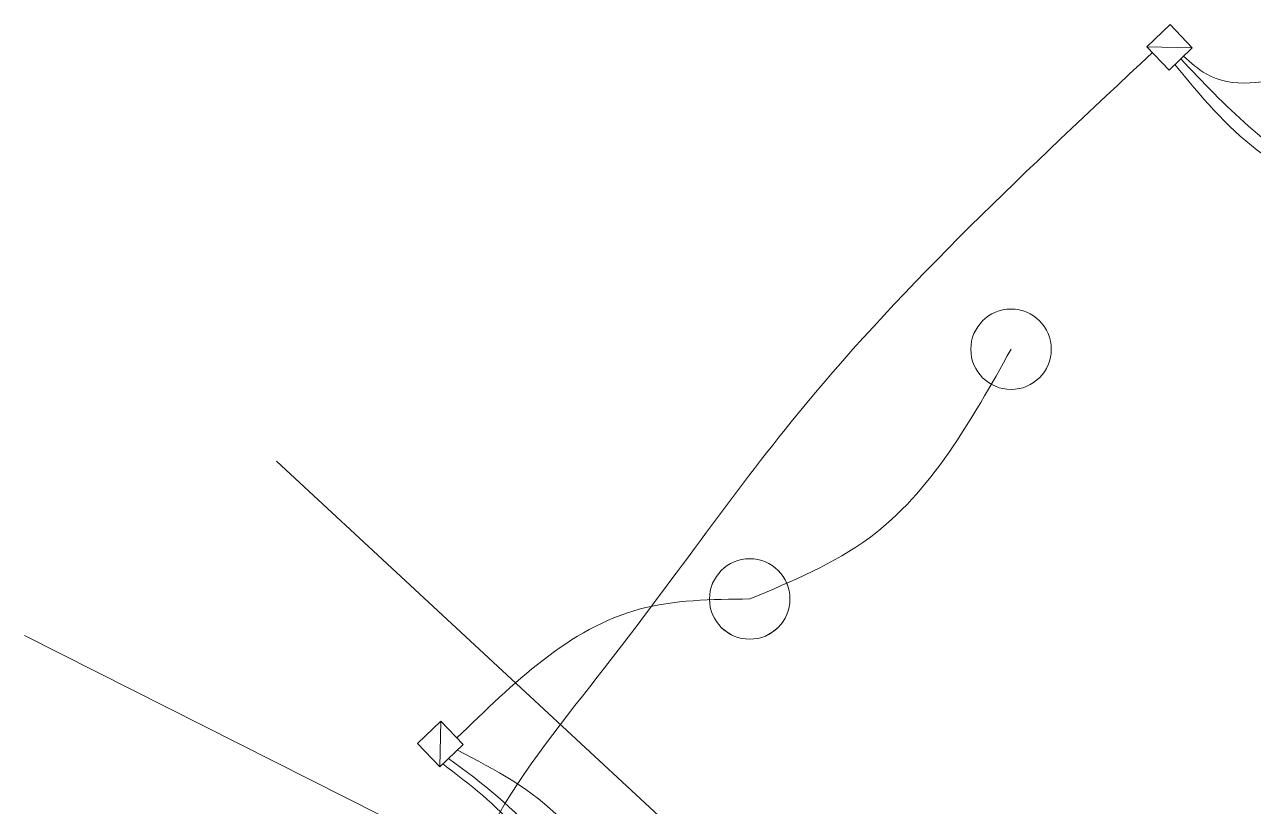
# Model space of a CAD drawing. Header units: metres. Extents: x 2747662.9 to 2747731.3, y 1250221.9 to 1250283.3.
# Drawn here: x 2747702.92 to 2747709.03, y 1250270.97 to 1250274.86 of the extents above; entities that cross this region are included whole.
import ezdxf

# ---------------------------------------------------------------- set-up
doc = ezdxf.new("R2010")
doc.units = ezdxf.units.M
doc.header["$MEASUREMENT"] = 0
doc.layers.add('___elektro', color=7, linetype='Continuous')

msp = doc.modelspace()

# ---------------------------------------------------------------- linework, layer by layer
at = {"layer": '___elektro', "color": 30, "linetype": 'Continuous', "lineweight": 0, "true_color": 0xff8d1c}
for p, q in [((2747708.6146, 1250274.858), (2747708.4989, 1250274.7474)), ((2747708.5712, 1250274.8166), (2747708.5712, 1250274.8166)), ((2747708.5856, 1250274.8304), (2747708.5857, 1250274.8304)), ((2747708.6001, 1250274.8442), (2747708.6001, 1250274.8442)), ((2747708.7251, 1250274.7424), (2747708.6146, 1250274.858)), ((2747708.6284, 1250274.8436), (2747708.6284, 1250274.8436)), ((2747708.6422, 1250274.8291), (2747708.6422, 1250274.8291)), ((2747708.656, 1250274.8146), (2747708.6561, 1250274.8147)), ((2747708.5134, 1250274.7613), (2747708.5134, 1250274.7613)), ((2747708.5278, 1250274.7751), (2747708.5279, 1250274.7751)), ((2747708.5423, 1250274.7889), (2747708.5423, 1250274.7889)), ((2747708.5567, 1250274.8027), (2747708.5568, 1250274.8028)), ((2747708.6698, 1250274.8002), (2747708.6699, 1250274.8002)), ((2747708.6837, 1250274.7857), (2747708.6837, 1250274.7858)), ((2747708.6975, 1250274.7713), (2747708.6975, 1250274.7713)), ((2747708.7113, 1250274.7568), (2747708.7113, 1250274.7568)), ((2747708.4989, 1250274.7474), (2747708.6095, 1250274.6318)), ((2747708.4989, 1250274.7474), (2747708.7251, 1250274.7424)), ((2747708.5127, 1250274.733), (2747708.5128, 1250274.733)), ((2747708.5265, 1250274.7185), (2747708.5266, 1250274.7186)), ((2747708.5404, 1250274.7041), (2747708.5404, 1250274.7041)), ((2747708.6095, 1250274.6318), (2747708.7251, 1250274.7424)), ((2747708.6818, 1250274.7009), (2747708.6818, 1250274.7009)), ((2747708.6962, 1250274.7147), (2747708.6963, 1250274.7147)), ((2747708.7107, 1250274.7285), (2747708.7107, 1250274.7286)), ((2747708.5542, 1250274.6896), (2747708.5542, 1250274.6896)), ((2747708.568, 1250274.6752), (2747708.568, 1250274.6752)), ((2747708.5818, 1250274.6607), (2747708.5819, 1250274.6607)), ((2747708.5956, 1250274.6463), (2747708.5957, 1250274.6463)), ((2747708.6239, 1250274.6456), (2747708.624, 1250274.6456)), ((2747708.6384, 1250274.6594), (2747708.6384, 1250274.6595)), ((2747708.6528, 1250274.6733), (2747708.6529, 1250274.6733)), ((2747708.6673, 1250274.6871), (2747708.6673, 1250274.6871)), ((2747704.1717, 1250272.687), (2747707.6879, 1250269.4247)), ((2747702.9195, 1250271.8196), (2747707.7092, 1250269.4024)), ((2747704.9895, 1250271.3926), (2747704.8738, 1250271.282)), ((2747704.9844, 1250271.1664), (2747704.9895, 1250271.3926)), ((2747705.1, 1250271.277), (2747704.9895, 1250271.3926)), ((2747704.9317, 1250271.3373), (2747704.9317, 1250271.3374)), ((2747704.9461, 1250271.3511), (2747704.9462, 1250271.3512)), ((2747704.9606, 1250271.365), (2747704.9606, 1250271.365)), ((2747704.975, 1250271.3788), (2747704.9751, 1250271.3788)), ((2747705.0033, 1250271.3782), (2747705.0033, 1250271.3782)), ((2747705.0171, 1250271.3637), (2747705.0172, 1250271.3637)), ((2747705.0309, 1250271.3492), (2747705.031, 1250271.3493)), ((2747705.0448, 1250271.3348), (2747705.0448, 1250271.3348)), ((2747704.8738, 1250271.282), (2747704.9844, 1250271.1664)), ((2747704.8883, 1250271.2959), (2747704.8883, 1250271.2959)), ((2747704.9027, 1250271.3097), (2747704.9028, 1250271.3097)), ((2747704.9172, 1250271.3235), (2747704.9172, 1250271.3235)), ((2747704.9844, 1250271.1664), (2747705.1, 1250271.277)), ((2747705.0586, 1250271.3203), (2747705.0586, 1250271.3204)), ((2747705.0724, 1250271.3059), (2747705.0724, 1250271.3059)), ((2747705.0862, 1250271.2914), (2747705.0863, 1250271.2914)), ((2747704.8876, 1250271.2676), (2747704.8877, 1250271.2676)), ((2747704.9015, 1250271.2531), (2747704.9015, 1250271.2532)), ((2747704.9153, 1250271.2387), (2747704.9153, 1250271.2387)), ((2747704.9291, 1250271.2242), (2747704.9291, 1250271.2242)), ((2747704.9429, 1250271.2098), (2747704.943, 1250271.2098)), ((2747705.0422, 1250271.2217), (2747705.0423, 1250271.2217)), ((2747705.0567, 1250271.2355), (2747705.0567, 1250271.2355)), ((2747705.0711, 1250271.2493), (2747705.0712, 1250271.2493)), ((2747705.0856, 1250271.2631), (2747705.0856, 1250271.2632)), ((2747704.9567, 1250271.1953), (2747704.9568, 1250271.1953)), ((2747704.9706, 1250271.1808), (2747704.9706, 1250271.1809)), ((2747704.9988, 1250271.1802), (2747704.9989, 1250271.1802)), ((2747705.0133, 1250271.194), (2747705.0133, 1250271.1941)), ((2747705.0278, 1250271.2079), (2747705.0278, 1250271.2079))]:
    msp.add_line(p, q, dxfattribs=at)
for centre in [(2747707.824, 1250273.2429), (2747706.5247, 1250272.0009), (2747706.5247, 1250272.0008)]:
    msp.add_circle(centre, 0.2, dxfattribs=at)
for points, knots in [([(2747705.2114, 1250269.8805), (2747705.1764, 1250269.9512), (2747705.1413, 1250270.0218), (2747705.1181, 1250270.0929), (2747704.9471, 1250270.6163), (2747705.4182, 1250271.1642), (2747705.8023, 1250271.6577), (2747706.1701, 1250272.1301), (2747706.4582, 1250272.5527), (2747706.7933, 1250272.9582), (2747707.2996, 1250273.5709), (2747707.9131, 1250274.1446), (2747708.5266, 1250274.7184)], [0, 0, 0, 0, 1, 1, 1, 2, 2, 2, 3, 3, 3, 4, 4, 4, 4]), ([(2747708.6818, 1250274.7009), (2747708.718, 1250274.6683), (2747708.7542, 1250274.6357), (2747708.7935, 1250274.6129), (2747709.0549, 1250274.4617), (2747709.456, 1250274.7426), (2747709.7373, 1250274.643), (2747709.8327, 1250274.6093), (2747709.9142, 1250274.5318), (2747709.9958, 1250274.4543)], [0, 0, 0, 0, 1, 1, 1, 2, 2, 2, 3, 3, 3, 3]), ([(2747708.6383, 1250274.6596), (2747708.7656, 1250274.5048), (2747708.8929, 1250274.35), (2747709.0476, 1250274.2339), (2747709.2536, 1250274.0793), (2747709.5082, 1250273.9933), (2747709.7628, 1250273.9073)], [0, 0, 0, 0, 1, 1, 1, 2, 2, 2, 2]), ([(2747709.6869, 1250273.989), (2747709.5843, 1250274.0207), (2747709.4817, 1250274.0524), (2747709.386, 1250274.0964), (2747709.1074, 1250274.2243), (2747708.8873, 1250274.4558), (2747708.6673, 1250274.6872)], [0, 0, 0, 0, 1, 1, 1, 2, 2, 2, 2]), ([(2747706.5247, 1250272.0008), (2747706.7348, 1250272.0883), (2747706.9449, 1250272.1758), (2747707.1199, 1250272.3051), (2747707.4267, 1250272.532), (2747707.6254, 1250272.8874), (2747707.824, 1250273.2429)], [0, 0, 0, 0, 1, 1, 1, 2, 2, 2, 2]), ([(2747706.5247, 1250272.0008), (2747706.3362, 1250271.9987), (2747706.1477, 1250271.9966), (2747705.9756, 1250271.9501), (2747705.6291, 1250271.8565), (2747705.349, 1250271.583), (2747705.0689, 1250271.3095)], [0, 0, 0, 0, 1, 1, 1, 2, 2, 2, 2]), ([(2747705.0277, 1250271.208), (2747705.1953, 1250271.0837), (2747705.3629, 1250270.9594), (2747705.4785, 1250270.7989), (2747705.6127, 1250270.6126), (2747705.6767, 1250270.3775), (2747705.7408, 1250270.1423)], [0, 0, 0, 0, 1, 1, 1, 2, 2, 2, 2]), ([(2747705.0711, 1250271.2494), (2747705.2592, 1250271.151), (2747705.4472, 1250271.0526), (2747705.5874, 1250270.9041), (2747705.665, 1250270.8219), (2747705.728, 1250270.7242), (2747705.7909, 1250270.6266)], [0, 0, 0, 0, 1, 1, 1, 2, 2, 2, 2]), ([(2747704.9988, 1250271.1803), (2747705.1328, 1250271.0785), (2747705.2668, 1250270.9766), (2747705.3691, 1250270.8506), (2747705.5085, 1250270.6788), (2747705.589, 1250270.462), (2747705.6695, 1250270.2453)], [0, 0, 0, 0, 1, 1, 1, 2, 2, 2, 2])]:
    msp.add_open_spline(points, degree=3, knots=knots, dxfattribs=at)

doc.saveas('drawing.dxf')
